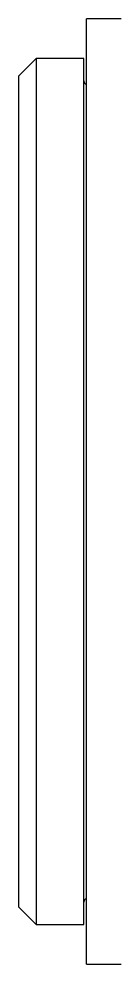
# Model space of a CAD drawing. Header units: millimetres. Extents: x 0 to 11880, y 0 to 8400.
# Drawn here: x 1474.5 to 1480.4, y 4254.5 to 4309.1 of the extents above; entities that cross this region are included whole.
import ezdxf

# ---------------------------------------------------------------- set-up
doc = ezdxf.new("R2010")
doc.units = ezdxf.units.MM
doc.header["$LTSCALE"] = 20

msp = doc.modelspace()

# ---------------------------------------------------------------- linework, layer by layer
at = {"color": 7, "linetype": 'Continuous', "lineweight": 25}
for p, q in [((1480.419, 4309.114), (1478.419, 4309.114)), ((1478.419, 4254.524), (1478.419, 4309.114)), ((1475.519, 4306.819), (1474.519, 4305.819)), ((1478.269, 4306.819), (1475.519, 4306.819)), ((1475.519, 4306.819), (1475.519, 4281.819)), ((1478.269, 4256.819), (1478.269, 4306.819)), ((1474.519, 4281.819), (1474.519, 4305.819)), ((1474.519, 4257.819), (1474.519, 4281.819)), ((1475.519, 4281.819), (1475.519, 4256.819)), ((1474.519, 4257.819), (1475.519, 4256.819)), ((1475.519, 4256.819), (1478.269, 4256.819)), ((1478.419, 4254.524), (1480.419, 4254.524))]:
    msp.add_line(p, q, dxfattribs=at)
for centre, start, end in [((1478.484, 4305.534), 180, 252.4027), ((1478.484, 4258.104), 107.5973, 180)]:
    msp.add_arc(centre, 0.215, start, end, dxfattribs=at)

doc.saveas('drawing.dxf')
